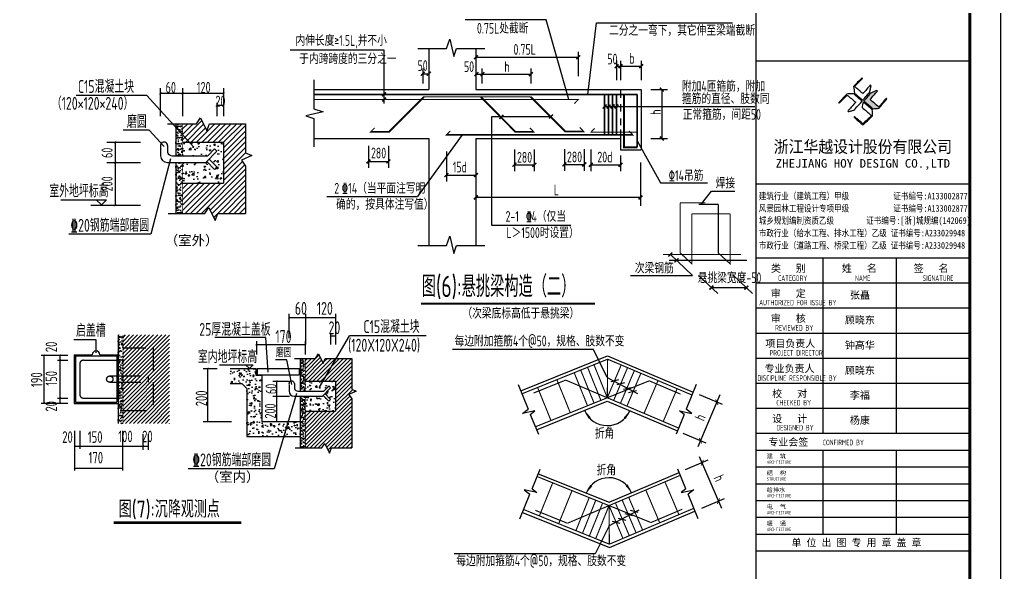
# Model space of a CAD drawing. Extents: x 2303022 to 2899168, y 17226141 to 18257813.
# Drawn here: x 2588203 to 2620310, y 18165266 to 18183352 of the extents above; entities that cross this region are included whole.
import ezdxf
from ezdxf.enums import TextEntityAlignment as Align

# ---------------------------------------------------------------- set-up
doc = ezdxf.new("R2010")
doc.units = 0
doc.header["$LTSCALE"] = 1000
doc.header["$MEASUREMENT"] = 0
doc.linetypes.add('HIDDEN', pattern=[0.375, 0.25, -0.125])
doc.linetypes.add('HIDDENX2', pattern=[19.05, 12.7, -6.35])
for name, color, linetype in [('LVTRY', 6, 'Continuous'), ('NUM', 7, 'Continuous'), ('PUB_TITLE', 4, 'Continuous'), ('TK', 4, 'Continuous'), ('图形', 2, 'Continuous'), ('沉降观测-室内', 6, 'Continuous'), ('表格', 8, 'Continuous')]:
    doc.layers.add(name, color=color, linetype=linetype)
doc.styles.add('-宋体', font='', dxfattribs={"width": 0.8})
doc.styles.add('HT', font='simhei.ttf', dxfattribs={"width": 0.7})
doc.styles.add('TSSD_REIN', font='tssdeng.shx', dxfattribs={"width": 0.7, "bigfont": 'tssdchn.shx'})
doc.styles.add('图签宋体', font='', dxfattribs={"height": 300})
doc.styles.add('图签黑体', font='simhei.ttf', dxfattribs={"height": 550})
doc.styles.get('-宋体').set_extended_font_data('SimSun')
doc.styles.get('图签宋体').set_extended_font_data('NSimSun')
pattern_1 = [(50, (-69297.32, 10383.48), (320.6682, -28.0548), [33.5305, -368.8358]), (355, (-69297.32, 10383.5), (-62.0321, 336.2853), [26.8244, -295.0687]), (100.4514, (-69270.6, 10381.15), (258.6363, 308.2303), [28.4966, -313.4622]), (46.1842, (-69297.32, 10472.9), (477.1354, -73.9992), [50.2958, -553.2537]), (96.6356, (-69257.56, 10466.73), (417.863, 435.5025), [42.745, -470.1932]), (351.1842, (-69297.3, 10472.9), (417.8628, 435.5028), [40.2366, -442.603]), (21, (-69252.62, 10450.55), (266.8615, -180.0003), [33.5305, -368.8358]), (326, (-69252.6, 10450.55), (108.7799, 324.1955), [26.8244, -295.0687]), (71.4514, (-69230.38, 10435.55), (375.6415, 144.1949), [28.4966, -313.4622]), (37.5, (-69297.32, 10383.48), (5.43635, 148.8281), [0, -291.49207, 0, -299.5394, 0, -296.18634]), (7.5, (-69297.32, 10383.48), (117.61148, 176.3311), [0, -170.78216, 0, -284.78596, 0, -112.8861]), (327.5, (-69397.02, 10383.48), (238.65798, -10.08369), [0, -111.76843, 0, -348.7175, 0, -462.7213]), (317.5, (-69441.73, 10383.48), (260.7272, 44.7543), [0, -145.29896, 0, -231.5842, 0, -328.5992])]

# ---------------------------------------------------------------- blocks, each defined once
blk = doc.blocks.new('_ArchTick')
at = {"color": 0, "linetype": 'ByBlock', "const_width": 0.4}
blk.add_lwpolyline([(-0.5, -0.5), (0.5, 0.5)], dxfattribs=at)
blk = doc.blocks.new('A$C04FD6434')
at = {"layer": '表格', "linetype": 'Continuous'}
h = blk.add_hatch(dxfattribs=at)
h.set_pattern_fill('AR-SAND', color=256, scale=60.674291, style=0)
h.set_pattern_definition([(37.5, (-89821.56, 11843.24), (-3.82208, 116.90867), [0, -92.22492, 0, -103.14629, 0, -98.59572]), (7.5, (-89821.56, 11843.24), (107.37995, 171.2317), [0, -49.75292, 0, -83.12378, 0, -31.854]), (327.5, (-89896.19, 11843.24), (188.94835, 0.34336), [0, -30.33715, 0, -109.21372, 0, -142.58458]), (317.5, (-89896.2, 11843.24), (182.3946, 53.25234), [0, -15.16857, 0, -71.59566, 0, -81.91029])])
h.paths.add_polyline_path([(3415, 2509), (3602, 2509), (3602, 3381), (3415, 3381)])
h.paths.add_polyline_path([(3415, 936), (3602, 936), (3602, 2322), (3415, 2322)])
h = blk.add_hatch(dxfattribs=at)
h.set_pattern_fill('AN33C', color=256, scale=606.742906, style=0)
h.set_pattern_definition([(50, (-89821.56, 11843.24), (435.1925, -38.0744), [45.5057, -500.5629]), (355, (-89821.56, 11843.24), (-84.1864, 456.3872), [36.4046, -400.4503]), (100.4514, (-89785.3, 11840.07), (351.0065, 418.3126), [38.674, -425.413]), (46.1842, (-89821.56, 11964.6), (647.541, -100.4275), [68.2586, -750.8443]), (96.6356, (-89767.6, 11956.2), (567.1, 591.039), [58.011, -638.1194]), (351.1842, (-89821.56, 11964.6), (567.0995, 591.0396), [54.607, -600.6755]), (21, (-89760.9, 11934.26), (362.1691, -244.2862), [45.5057, -500.5629]), (326, (-89760.9, 11934.26), (147.6299, 439.9796), [36.4046, -400.4503]), (71.4514, (-89730.7, 11913.9), (509.7991, 195.693), [38.674, -425.413]), (37.5, (-89821.56, 11843.24), (7.3779, 201.98098), [0, -395.5964, 0, -406.51775, 0, -401.9672]), (7.5, (-89821.56, 11843.24), (159.6156, 239.3065), [0, -231.7758, 0, -386.49523, 0, -153.2026]), (327.5, (-89956.87, 11843.24), (323.89298, -13.685), [0, -151.6857, 0, -473.2595, 0, -627.9789]), (317.5, (-90017.54, 11843.24), (353.8441, 60.738), [0, -197.1914, 0, -314.2928, 0, -445.956])])
h.paths.add_polyline_path([(4722, 1762), (4722, 2882), (3602, 2882), (3602, 2509), (4288, 2509), (4470, 2695), (4535, 2628), (4327, 2415), (4535, 2203), (4470, 2136), (4262, 2349), (4236, 2322), (3602, 2322), (3602, 1762)])
for p, q in [((2995, 4349), (2995, 3586)), ((3602, 4349), (3602, 3586)), ((4722, 4349), (4722, 3586)), ((2624, 4147), (703, 4147)), ((3913, 2744), (2624, 4147)), ((2995, 4214), (4722, 4214)), ((4535, 3952), (4535, 3586)), ((4535, 3886), (4722, 3886)), ((3984, 3381), (4092, 3544)), ((4092, 3544), (4266, 3185)), ((3195, 3381), (3984, 3381)), ((3415, 3381), (3415, 2509)), ((3602, 2942), (4128, 3469)), ((3602, 3091), (3892, 3381)), ((3602, 3239), (3744, 3381)), ((3690, 2882), (4177, 3369)), ((3839, 2882), (4225, 3269)), ((3987, 2882), (4486, 3381)), ((4136, 2882), (4635, 3381)), ((4266, 3185), (4338, 3381)), ((4284, 2882), (4783, 3381)), ((4338, 3381), (5324, 3381)), ((4433, 2882), (4932, 3381)), ((4581, 2882), (5080, 3381)), ((4722, 2874), (5229, 3381)), ((4722, 2726), (5324, 3328)), ((5324, 3381), (5324, 2586)), ((2692, 3208), (1979, 3208)), ((3101, 2759), (2692, 3208)), ((4722, 2577), (5324, 3180)), ((4722, 2429), (5324, 3031)), ((1539, 2882), (2454, 2882)), ((1766, 2882), (1766, 1159)), ((3003, 2746), (3003, 2509)), ((3195, 2791), (3195, 2602)), ((3602, 2882), (4722, 2882)), ((4288, 2509), (4470, 2695)), ((4535, 2628), (4470, 2695)), ((4722, 2280), (5324, 2883)), ((4722, 2882), (4722, 1762)), ((4722, 2132), (5324, 2734)), ((3278, 2419), (2740, 369)), ((3325, 2509), (4288, 2509)), ((4236, 2322), (4535, 2628)), ((4327, 2415), (4535, 2203)), ((4722, 1983), (5324, 2586)), ((5488, 2511), (5208, 2388)), ((5324, 2586), (5488, 2511)), ((1539, 2322), (2454, 2322)), ((3189, 2322), (4236, 2322)), ((3415, 2322), (3415, 936)), ((3971, 936), (5298, 2263)), ((4262, 2349), (4470, 2136)), ((4535, 2203), (4470, 2136)), ((4722, 1835), (5236, 2349)), ((5208, 2388), (5324, 2227)), ((5324, 2227), (5324, 936)), ((4120, 936), (5324, 2140)), ((4356, 1023), (5324, 1991)), ((3602, 1762), (4722, 1762)), ((3602, 1012), (4352, 1762)), ((3602, 1160), (4203, 1762)), ((3602, 1309), (4055, 1762)), ((3602, 1457), (3906, 1762)), ((3602, 1606), (3758, 1762)), ((3602, 1754), (3609, 1762)), ((3674, 936), (4500, 1762)), ((3823, 936), (4649, 1762)), ((4404, 923), (5324, 1843)), ((4453, 823), (5324, 1694)), ((4714, 936), (5324, 1546)), ((4862, 936), (5324, 1397)), ((283, 1308), (1527, 1308)), ((1100, 1159), (2454, 1159)), ((1247, 1308), (1387, 1168)), ((1527, 1308), (1387, 1168)), ((4211, 936), (4320, 1098)), ((4320, 1098), (4493, 739)), ((5011, 936), (5324, 1249)), ((5159, 936), (5324, 1100)), ((3206, 936), (4211, 936)), ((4493, 739), (4565, 936)), ((4565, 936), (5324, 936)), ((5308, 936), (5324, 952)), ((2740, 369), (503, 369))]:
    blk.add_line(p, q, dxfattribs=at)
for points, const_width in [([(2965, 4182), (3024, 4245)], 16.3), ([(3571, 4182), (3631, 4245)], 16.3), ([(4691, 4182), (4751, 4245)], 16.3), ([(4505, 3855), (4564, 3917)], 16.3), ([(4691, 3855), (4751, 3917)], 16.3), ([(3602, 3381), (3602, 2509)], 18.7), ([(1735, 2850), (1795, 2913)], 16.3), ([(1735, 2290), (1795, 2353)], 16.3), ([(3602, 2322), (3602, 936)], 18.7), ([(1735, 1128), (1795, 1190)], 16.3)]:
    blk.add_lwpolyline(points, dxfattribs=dict(at, const_width=const_width))
for centre, radius, start, end in [((3096, 2781), 100, 2.5431, 204.4978), ((3189, 2509), 187, 180, 270), ((3320, 2640), 131, 196.7543, 272.0598)]:
    blk.add_arc(centre, radius, start, end, dxfattribs=at)
blk.add_point((3508, 2835), dxfattribs=at)
at = {"layer": '表格', "linetype": 'Continuous', "style": 'TSSD_REIN', "width": 0.7}
for s, height, p in [('C15混凝土块', 349.9, (748, 4220)), ('60', 300, (3140, 4220)), ('120', 300, (3993, 4220)), ('（120×120×240）', 349.92, (35, 3760)), ('20', 300, (4499, 3845)), ('磨圆', 349.9, (2085, 3266)), ('室外地坪标高', 349.9, (-33, 1374)), ('\x8420钢筋端部磨圆', 349.9, (544, 436))]:
    blk.add_text(s, height=height, dxfattribs=at).set_placement(p)
for s, p in [('60', (1694, 2446, -8)), ('200', (1694, 1535, -8))]:
    blk.add_text(s, height=300, rotation=90, dxfattribs=at).set_placement(p)
at = {"layer": '表格', "linetype": 'Continuous', "style": '-宋体'}
blk.add_text('（室外）', height=268.3, dxfattribs=at).set_placement((3118, 67))
blk = doc.blocks.new('A$C5D690571')
at = {"layer": '沉降观测-室内', "linetype": 'Continuous'}
h = blk.add_hatch(dxfattribs=at)
h.set_pattern_fill('AN33C', color=256, scale=240.732003, style=0)
h.set_pattern_definition([(50, (-74270.64, 15278.55), (172.66748, -15.10645), [18.0549, -198.6039]), (355, (-74270.64, 15278.55), (-33.4019, 181.0767), [14.44392, -158.88312]), (100.4514, (-74256.25, 15277.29), (139.26572, 165.97016), [15.3443, -168.78735]), (46.1842, (-74270.64, 15326.7), (256.9191, -39.8457), [27.08235, -297.90585]), (96.6356, (-74249.23, 15323.38), (225.0032, 234.50135), [23.0165, -253.181]), (351.1842, (-74270.64, 15326.7), (225.003, 234.5015), [21.6659, -238.3247]), (21, (-74246.57, 15314.66), (143.69463, -96.92325), [18.0549, -198.6039]), (326, (-74246.57, 15314.66), (58.5738, 174.56682), [14.44392, -158.88312]), (71.4514, (-74234.6, 15306.58), (202.26848, 77.6434), [15.3443, -168.78735]), (37.5, (-74270.64, 15278.55), (2.927266, 80.138204), [0, -156.95727, 0, -161.29044, 0, -159.48495]), (7.5, (-74270.64, 15278.55), (63.32926, 94.94752), [0, -91.95963, 0, -153.34629, 0, -60.78483]), (327.5, (-74324.32, 15278.55), (128.508144, -5.42968), [0, -60.183, 0, -187.77096, 0, -249.15762]), (317.5, (-74348.4, 15278.55), (140.39157, 24.09847), [0, -78.2379, 0, -124.69918, 0, -176.93802])])
h.paths.add_polyline_path([(2478, 5049), (2341, 5049), (2341, 3929), (2478, 3929)])
h.paths.add_polyline_path([(2478, 3929), (2341, 3929), (2341, 3757), (2478, 3757)])
h.paths.add_polyline_path([(2478, 3757), (2341, 3757), (2341, 2637), (2478, 2637)])
h = blk.add_hatch(dxfattribs=at)
h.set_pattern_fill('ANSI31', color=256, scale=619.025151, style=0)
h.set_pattern_definition([(45, (-74270.64, 15278.55), (-54.71461, 54.71461), [])])
h.paths.add_polyline_path([(3166, 3929), (2478, 3929), (2478, 3757), (3166, 3757)], flags=0)
h.paths.add_polyline_path([(3304, 4700), (2478, 4700), (2478, 3929), (3166, 3929), (3166, 3757), (2478, 3757), (2478, 2985), (3304, 2985)], flags=16)
h.paths.add_polyline_path([(3748, 5049), (2478, 5049), (2478, 4700), (3304, 4700), (3304, 2985), (2478, 2985), (2478, 2637), (3748, 2637)])
h = blk.add_hatch(dxfattribs=at)
h.set_pattern_fill('AR-SAND', color=256, scale=44.707372, style=0)
h.set_pattern_definition([(37.5, (-69297.32, 10383.485), (-2.81627, 86.14323), [0, -67.955206, 0, -76.00253, 0, -72.64948]), (7.5, (-69297.32, 10383.48), (79.12207, 126.17073), [0, -36.660045, 0, -61.2491, 0, -23.47137]), (327.5, (-69352.31, 10383.485), (139.2251, 0.253), [0, -22.353686, 0, -80.47327, 0, -105.062324]), (317.5, (-69352.31, 10383.48), (134.39602, 39.23857), [0, -11.17684, 0, -52.7547, 0, -60.35495])])
h.paths.add_polyline_path([(7452, 4410), (7314, 4410), (7314, 3517), (7452, 3517)])
h.paths.add_polyline_path([(7444, 2980, -0.376402), (7452, 2989), (7452, 3380), (7314, 3380), (7314, 1967), (7452, 1967), (7452, 2972, -0.376402)])
h = blk.add_hatch(dxfattribs=at)
h.set_pattern_fill('ANSI31', color=256, scale=619.025151, style=0)
h.set_pattern_definition([(45, (-69297.32, 10383.485), (-54.71461, 54.71461), [])])
h.paths.add_polyline_path([(7941, 4265), (7813, 4529), (7733, 4410), (7452, 4410), (7452, 3792), (8277, 3792), (8277, 2967), (7452, 2967), (7452, 1967), (7901, 1967), (7981, 2087), (8109, 1822), (8162, 1967), (8709, 1967), (8721, 1979), (8721, 3310), (8636, 3428), (8842, 3519), (8721, 3574), (8721, 4410), (7994, 4410)])
h = blk.add_hatch(dxfattribs=at)
h.set_pattern_fill('AR-CONC', color=256, scale=44.707372, style=0)
h.set_pattern_definition(pattern_1)
h.paths.add_polyline_path([(6269, 3950), (6104, 3950), (6104, 4136), (5414, 4136), (5414, 3723), (5719, 3723), (5856, 3586), (5856, 2282), (7088, 2282), (7132, 2692), (6602, 2692, -0.97725), (6585, 2692), (6269, 2692)])
h = blk.add_hatch(dxfattribs=at)
h.set_pattern_fill('AN33C', color=256, scale=447.07372, style=0)
h.set_pattern_definition([(50, (-61386.38, 10395.18), (320.6682, -28.0548), [33.5305, -368.8358]), (355, (-61386.38, 10395.18), (-62.032, 336.2853), [26.8244, -295.0687]), (100.4514, (-61359.65, 10392.84), (258.6363, 308.2303), [28.4966, -313.4622]), (46.1842, (-61386.38, 10484.6), (477.1354, -73.9992), [50.2958, -553.2537]), (96.6356, (-61346.6, 10478.43), (417.863, 435.5025), [42.745, -470.1932]), (351.1842, (-61386.4, 10484.6), (417.8628, 435.503), [40.2366, -442.603]), (21, (-61341.67, 10462.24), (266.8615, -180.0003), [33.5305, -368.8358]), (326, (-61341.67, 10462.24), (108.7799, 324.1955), [26.8244, -295.0687]), (71.4514, (-61319.43, 10447.24), (375.6415, 144.1949), [28.4966, -313.4622]), (37.5, (-61386.38, 10395.18), (5.43635, 148.8281), [0, -291.49207, 0, -299.5394, 0, -296.18634]), (7.5, (-61386.38, 10395.18), (117.61148, 176.3311), [0, -170.78216, 0, -284.78596, 0, -112.8861]), (327.5, (-61486.07, 10395.18), (238.65798, -10.0837), [0, -111.76843, 0, -348.7175, 0, -462.7213]), (317.5, (-61530.78, 10395.18), (260.7272, 44.7543), [0, -145.29896, 0, -231.5842, 0, -328.5992])])
h.paths.add_polyline_path([(8277, 2967), (8277, 3792), (7452, 3792), (7452, 3517), (7957, 3517), (8091, 3654), (8140, 3605), (7986, 3448), (8140, 3292), (8091, 3243), (7938, 3399), (7919, 3380), (7452, 3380), (7452, 2967)])
h = blk.add_hatch(dxfattribs=at)
h.set_pattern_fill('AR-CONC', color=256, scale=44.707372, style=0)
h.set_pattern_definition(pattern_1)
h.paths.add_polyline_path([(7314, 2692), (7132, 2692), (7088, 2282), (7314, 2282)])
at = {"layer": 'NUM', "const_width": 70, "elevation": -8}
blk.add_lwpolyline([(2224, -73), (5709, -73)], dxfattribs=at)
at = {"layer": '沉降观测-室内', "linetype": 'Continuous'}
for p, q in [((7005, 5622), (7005, 4964)), ((7452, 5622), (7452, 4788)), ((8277, 5622), (8277, 4785)), ((7005, 5523), (8277, 5523)), ((1747, 4912), (1139, 4912)), ((1747, 4562), (1747, 4912)), ((2341, 5049), (2341, 2637)), ((6378, 4974), (4986, 4974)), ((6117, 4878), (6117, 4513)), ((6434, 4037), (6378, 4974)), ((7448, 4878), (7448, 4513)), ((7839, 3623), (8658, 5028)), ((8140, 5075), (8141, 4789)), ((8140, 5027), (8277, 5027)), ((10751, 5028), (8658, 5028)), ((6104, 4788), (7461, 4788)), ((242, 4496), (974, 4496)), ((323, 3175), (323, 4510)), ((694, 4358), (974, 4358)), ((760, 3175), (760, 4510)), ((1144, 4510), (1144, 3175)), ((1144, 4510), (1639, 4510)), ((1179, 4480), (1179, 3211)), ((1179, 4480), (2306, 4480)), ((1846, 4510), (2341, 4510)), ((2306, 4480), (2306, 3211)), ((6944, 4373), (6635, 4373)), ((7083, 3701), (6944, 4373)), ((7152, 4410), (7733, 4410)), ((7314, 4410), (7314, 3517)), ((7733, 4410), (7813, 4529)), ((7813, 4529), (7941, 4265)), ((7941, 4265), (7994, 4410)), ((7994, 4410), (8721, 4410)), ((8721, 4410), (8721, 3574)), ((4663, 4136), (5050, 4136)), ((4784, 4136), (4784, 2692)), ((5111, 4236), (6028, 4236)), ((5402, 4136), (6104, 4136)), ((5821, 4236), (5925, 4133)), ((6028, 4236), (5925, 4133)), ((6104, 4136), (6104, 3950)), ((6136, 4136), (7285, 4136)), ((6136, 4136), (6136, 3964)), ((7285, 4136), (7285, 3964)), ((6104, 3950), (6269, 3950)), ((6136, 3964), (7285, 3964)), ((6269, 3950), (6269, 2692)), ((6567, 3792), (7015, 3792)), ((6665, 3792), (6665, 2692)), ((7452, 3792), (8277, 3792)), ((8277, 3792), (8277, 2967)), ((5402, 3723), (5719, 3723)), ((5719, 3723), (5856, 3586)), ((5856, 3586), (5856, 2282)), ((7010, 3692), (7010, 3517)), ((7152, 3725), (7152, 3586)), ((7248, 3517), (7957, 3517)), ((7919, 3380), (8140, 3605)), ((7957, 3517), (8091, 3654)), ((8140, 3605), (8091, 3654)), ((8842, 3519), (8636, 3428)), ((8721, 3574), (8842, 3519)), ((694, 3327), (974, 3327)), ((6567, 3380), (7015, 3380)), ((7213, 3451), (6602, 1400)), ((7148, 3380), (7919, 3380)), ((7314, 3380), (7314, 1967)), ((7938, 3399), (8091, 3243)), ((7986, 3448), (8140, 3292)), ((8140, 3292), (8091, 3243)), ((8636, 3428), (8721, 3310)), ((8721, 3310), (8721, 1967)), ((242, 3189), (974, 3189)), ((1144, 3175), (2341, 3175)), ((1179, 3211), (2306, 3211)), ((7452, 2967), (8277, 2967)), ((4663, 2692), (5437, 2692)), ((6269, 2692), (7314, 2692)), ((1158, 2429), (1158, 1348)), ((1295, 2429), (1295, 1942)), ((2460, 2429), (2460, 1348)), ((3022, 2339), (3022, 1917)), ((3160, 2339), (3160, 1917)), ((5856, 2282), (7314, 2282)), ((1144, 2014), (3160, 2014)), ((7173, 1967), (7901, 1967)), ((7901, 1967), (7981, 2087)), ((7981, 2087), (8109, 1822)), ((8109, 1822), (8162, 1967)), ((8162, 1967), (8721, 1967)), ((8709, 1967), (8721, 1979)), ((1144, 1419), (2460, 1419)), ((6602, 1400), (4256, 1400))]:
    blk.add_line(p, q, dxfattribs=at)
at = {"layer": '沉降观测-室内', "linetype": 'HIDDEN', "ltscale": 2.5}
for p, q in [((2478, 4700), (3304, 4700)), ((3304, 4700), (3304, 2985)), ((2117, 3929), (2341, 3929)), ((2117, 3757), (2341, 3757)), ((2341, 3929), (3166, 3929)), ((2341, 3757), (3166, 3757)), ((3166, 3929), (3166, 3757)), ((2478, 2985), (3304, 2985))]:
    blk.add_line(p, q, dxfattribs=at)
at = {"layer": '沉降观测-室内', "linetype": 'HIDDENX2'}
for p, q in [((1399, 4358), (2327, 4358)), ((1295, 4255), (1295, 3430)), ((1399, 3327), (2327, 3327))]:
    blk.add_line(p, q, dxfattribs=at)
at = {"layer": '沉降观测-室内', "linetype": 'Continuous'}
for points, const_width in [([(6982, 5500), (7026, 5546)], 12), ([(7429, 5500), (7473, 5546)], 12), ([(8255, 5500), (8299, 5546)], 12), ([(2478, 5049), (2478, 3929)], 13.8), ([(6095, 4765), (6139, 4811)], 12), ([(7425, 4765), (7469, 4811)], 12), ([(8118, 5004), (8162, 5050)], 12), ([(8255, 5004), (8299, 5050)], 12), ([(300, 4473), (344, 4519)], 12), ([(738, 4473), (781, 4519)], 12), ([(738, 4335), (781, 4381)], 12), ([(7452, 4410), (7452, 3517)], 13.8), ([(4762, 4113), (4805, 4159)], 12), ([(2478, 3929), (2478, 2637)], 13.8), ([(6643, 3769), (6687, 3815)], 12), ([(300, 3166), (344, 3212)], 12), ([(738, 3303), (781, 3349)], 12), ([(738, 3166), (781, 3212)], 12), ([(6643, 3356), (6687, 3402)], 12), ([(7452, 3380), (7452, 1967)], 13.8), ([(4762, 2668), (4805, 2714)], 12), ([(6643, 2668), (6687, 2714)], 12), ([(1136, 1991), (1179, 2037)], 12), ([(1273, 1991), (1317, 2037)], 12), ([(2438, 1991), (2481, 2037)], 12), ([(3000, 1991), (3044, 2037)], 12), ([(3137, 1991), (3181, 2037)], 12), ([(1136, 1395), (1179, 1441)], 12), ([(2438, 1395), (2481, 1441)], 12)]:
    blk.add_lwpolyline(points, dxfattribs=dict(at, const_width=const_width))
at = {"layer": '沉降观测-室内', "linetype": 'Continuous', "const_width": 17.2}
blk.add_lwpolyline([(7444, 2980, 1), (7462, 2980, 1)], format="xyb", close=True, dxfattribs=at)
at = {"layer": '沉降观测-室内', "linetype": 'HIDDENX2'}
blk.add_circle((2117, 3843), 86, dxfattribs=at)
at = {"layer": '沉降观测-室内', "linetype": 'Continuous'}
for centre, radius, start, end in [((1743, 4510), 103, 0, 180), ((7079, 3718), 74, 2.5431, 204.4978), ((7148, 3517), 138, 180, 270), ((7245, 3614), 96.7, 196.7543, 272.0598)]:
    blk.add_arc(centre, radius, start, end, dxfattribs=at)
at = {"layer": '沉降观测-室内', "linetype": 'HIDDENX2'}
for centre, start, end in [((1399, 4255), 90, 180), ((1399, 3430), 180, 270)]:
    blk.add_arc(centre, 103, start, end, dxfattribs=at)
at = {"layer": '沉降观测-室内', "color": 0, "linetype": 'ByBlock'}
blk.add_point((7383, 3758), dxfattribs=at)
at = {"layer": 'NUM', "linetype": 'Continuous', "style": 'TSSD_REIN', "width": 0.8}
blk.add_text('图(7):沉降观测点', height=466.6, dxfattribs=at).set_placement((2360, 67, -8))
at = {"layer": '沉降观测-室内', "linetype": 'Continuous', "style": 'TSSD_REIN', "width": 0.7}
for s, p in [('20', (679, 4578)), ('190', (279, 3625)), ('150', (679, 3663)), ('200', (4775, 3102)), ('20', (679, 2957))]:
    blk.add_text(s, height=315, rotation=90, dxfattribs=at).set_placement(p)
for s, p in [('20', (819, 2106)), ('150', (1516, 2106)), ('100', (2347, 2123)), ('20', (2999, 2123)), ('170', (1537, 1544))]:
    blk.add_text(s, height=315, dxfattribs=at).set_placement(p)
at = {"layer": '表格', "linetype": 'Continuous', "style": 'TSSD_REIN', "width": 0.7}
for s, height, p in [('60', 349.9, (7165, 5598)), ('120', 349.9, (7764, 5598)), ('启盖槽', 349.9, (1195, 4995)), ('25厚混凝土盖板', 349.9, (4558, 5025)), ('20', 349.9, (8085, 5069)), ('C15混凝土块', 349.9, (9036, 5100)), ('170', 349.9, (6634, 4830)), ('(120X120X240)', 349.92, (8617, 4594)), ('室内地坪标高', 349.9, (4520, 4279)), ('磨圆', 233.3, (6647, 4439)), ('\x8420钢筋端部磨圆', 349.9, (4369, 1467))]:
    blk.add_text(s, height=height, dxfattribs=at).set_placement(p)
for s, p in [('60', (6668, 3436, -8)), ('200', (6647, 2768, -8))]:
    blk.add_text(s, height=300, rotation=90, dxfattribs=at).set_placement(p)
at = {"layer": '表格', "linetype": 'Continuous', "style": '-宋体'}
blk.add_text('（室内）', height=268.3, dxfattribs=at).set_placement((4736, 1045))
blk = doc.blocks.new('A$C053D6479')
at = {"layer": 'PUB_TITLE'}
h = blk.add_hatch(color=256, dxfattribs=at)
h.dxf.hatch_style = 1
edge = h.paths.add_edge_path()
edge.add_spline(control_points=[(1026, 827), (1105, 920), (1188, 1008), (1266, 1102)], knot_values=[13, 13, 13, 13, 14, 14, 14, 14], degree=3, periodic=0)
edge.add_spline(control_points=[(1266, 1102), (1258, 1111), (1249, 1119), (1239, 1116)], knot_values=[12, 12, 12, 12, 13, 13, 13, 13], degree=3, periodic=0)
edge.add_spline(control_points=[(1239, 1116), (1210, 1107), (1179, 1092), (1144, 1077)], knot_values=[11, 11, 11, 11, 12, 12, 12, 12], degree=3, periodic=0)
edge.add_spline(control_points=[(1144, 1077), (1109, 1063), (1069, 1053), (1047, 1038)], knot_values=[10, 10, 10, 10, 11, 11, 11, 11], degree=3, periodic=0)
edge.add_spline(control_points=[(1047, 1038), (1028, 1026), (1007, 992), (991, 972)], knot_values=[9, 9, 9, 9, 10, 10, 10, 10], degree=3, periodic=0)
edge.add_spline(control_points=[(991, 972), (942, 913), (899, 868), (849, 810)], knot_values=[8, 8, 8, 8, 9, 9, 9, 9], degree=3, periodic=0)
edge.add_spline(control_points=[(849, 810), (842, 801), (822, 776), (822, 775)], knot_values=[7, 7, 7, 7, 8, 8, 8, 8], degree=3, periodic=0)
edge.add_spline(control_points=[(822, 775), (823, 771), (848, 752), (859, 744)], knot_values=[6, 6, 6, 6, 7, 7, 7, 7], degree=3, periodic=0)
edge.add_spline(control_points=[(859, 744), (949, 670), (1035, 592), (1122, 521)], knot_values=[5, 5, 5, 5, 6, 6, 6, 6], degree=3, periodic=0)
edge.add_spline(control_points=[(1122, 521), (1153, 527), (1185, 530), (1217, 533)], knot_values=[4, 4, 4, 4, 5, 5, 5, 5], degree=3, periodic=0)
edge.add_spline(control_points=[(1217, 533), (1246, 535), (1293, 532), (1316, 542)], knot_values=[3, 3, 3, 3, 4, 4, 4, 4], degree=3, periodic=0)
edge.add_spline(control_points=[(1316, 542), (1327, 547), (1338, 565), (1349, 579)], knot_values=[2, 2, 2, 2, 3, 3, 3, 3], degree=3, periodic=0)
edge.add_spline(control_points=[(1349, 579), (1423, 670), (1507, 759), (1572, 848)], knot_values=[1, 1, 1, 1, 2, 2, 2, 2], degree=3, periodic=0)
edge.add_spline(control_points=[(1572, 848), (1564, 852), (1561, 861), (1551, 862)], knot_values=[0, 0, 0, 0, 1, 1, 1, 1], degree=3, periodic=0)
edge.add_spline(control_points=[(1551, 862), (1469, 769), (1393, 671), (1310, 579)], knot_values=[15, 15, 15, 15, 16, 16, 16, 16], degree=3, periodic=0)
edge.add_spline(control_points=[(1310, 579), (1216, 662), (1118, 742), (1026, 827)], knot_values=[14, 14, 14, 14, 15, 15, 15, 15], degree=3, periodic=0)
at = {"layer": 'TK'}
for points, knots in [([(1031, 1298), (1066, 1286), (1054, 1262), (1045, 1224), (1036, 1188), (1031, 1158), (1024, 1121), (1020, 1104), (1017, 1085), (1012, 1071), (1004, 1052), (976, 1026), (956, 1003), (906, 946), (866, 899), (814, 839), (806, 829), (789, 806), (787, 806), (777, 804), (728, 856), (719, 864), (651, 922), (580, 978), (514, 1036), (509, 1106), (488, 1176), (479, 1247), (570, 1343), (663, 1436), (758, 1526), (764, 1523), (768, 1518), (774, 1515), (693, 1422), (599, 1343), (520, 1249), (607, 1171), (698, 1096), (789, 1021), (874, 1109), (950, 1206), (1031, 1298)], [0, 0, 0, 0, 1, 1, 1, 2, 2, 2, 3, 3, 3, 4, 4, 4, 5, 5, 5, 6, 6, 6, 7, 7, 7, 8, 8, 8, 9, 9, 9, 10, 10, 10, 11, 11, 11, 12, 12, 12, 13, 13, 13, 14, 14, 14, 14]), ([(555, 949), (624, 891), (699, 833), (760, 773), (689, 691), (614, 604), (539, 517), (529, 505), (516, 487), (506, 482), (492, 475), (469, 472), (452, 467), (416, 456), (383, 448), (342, 438), (323, 433), (297, 422), (293, 440), (291, 452), (313, 470), (322, 480), (400, 566), (477, 652), (553, 736), (460, 815), (366, 894), (270, 970), (183, 883), (101, 791), (16, 703), (-18, 714), (9, 735), (28, 755), (103, 838), (192, 930), (266, 1005), (319, 1009), (387, 1005), (442, 1007), (456, 1008), (472, 1011), (485, 1007), (507, 1000), (534, 967), (555, 949)], [0, 0, 0, 0, 1, 1, 1, 2, 2, 2, 3, 3, 3, 4, 4, 4, 5, 5, 5, 6, 6, 6, 7, 7, 7, 8, 8, 8, 9, 9, 9, 10, 10, 10, 11, 11, 11, 12, 12, 12, 13, 13, 13, 14, 14, 14, 15, 15, 15, 15]), ([(1551, 862), (1561, 861), (1564, 852), (1572, 848), (1507, 759), (1423, 670), (1349, 579), (1338, 565), (1327, 547), (1316, 542), (1293, 532), (1246, 535), (1217, 533), (1185, 530), (1153, 527), (1122, 521), (1035, 592), (949, 670), (859, 744), (848, 752), (823, 771), (822, 775), (822, 776), (842, 801), (849, 810), (899, 868), (942, 913), (991, 972), (1007, 992), (1028, 1026), (1047, 1038), (1069, 1053), (1109, 1063), (1144, 1077), (1179, 1092), (1210, 1107), (1239, 1116), (1249, 1119), (1258, 1111), (1266, 1102), (1188, 1008), (1105, 920), (1026, 827), (1118, 742), (1216, 662), (1310, 579), (1393, 671), (1469, 769), (1551, 862)], [0, 0, 0, 0, 1, 1, 1, 2, 2, 2, 3, 3, 3, 4, 4, 4, 5, 5, 5, 6, 6, 6, 7, 7, 7, 8, 8, 8, 9, 9, 9, 10, 10, 10, 11, 11, 11, 12, 12, 12, 13, 13, 13, 14, 14, 14, 15, 15, 15, 16, 16, 16, 16]), ([(1097, 490), (1100, 425), (1106, 361), (1107, 294), (1018, 207), (925, 121), (830, 33), (818, 21), (800, 0), (787, 0), (768, -1), (725, 49), (712, 60), (662, 103), (616, 143), (568, 186), (545, 207), (518, 224), (499, 250), (501, 259), (511, 261), (516, 267), (609, 192), (696, 111), (785, 33), (883, 118), (977, 208), (1070, 298), (992, 373), (892, 456), (803, 534), (791, 544), (768, 561), (766, 569), (761, 588), (776, 634), (780, 655), (785, 690), (788, 721), (795, 746), (897, 661), (998, 576), (1097, 490)], [0, 0, 0, 0, 1, 1, 1, 2, 2, 2, 3, 3, 3, 4, 4, 4, 5, 5, 5, 6, 6, 6, 7, 7, 7, 8, 8, 8, 9, 9, 9, 10, 10, 10, 11, 11, 11, 12, 12, 12, 13, 13, 13, 14, 14, 14, 14])]:
    blk.add_open_spline(points, degree=3, knots=knots, dxfattribs=at)
blk = doc.blocks.new('GeYuanFrame_02065267', base_point=(20.09, 4.53))
at = {"layer": 'PUB_TITLE'}
for points in [[(803.09, 235.33), (803.09, 292.73)], [(827.09, 235.33), (827.09, 292.73)], [(803.09, 202.33), (803.09, 229.83)], [(827.09, 202.33), (827.09, 229.83)]]:
    blk.add_lwpolyline(points, dxfattribs=at)
at = {"layer": 'TK'}
for p, q in [((781.09, 316.93), (851.09, 316.93)), ((781.09, 284.53), (851.09, 284.53)), ((781.09, 276.33), (851.09, 276.33)), ((781.09, 268.13), (851.09, 268.13)), ((781.09, 259.93), (851.09, 259.93)), ((781.09, 251.73), (851.09, 251.73)), ((781.09, 243.53), (851.09, 243.53)), ((781.09, 235.33), (851.09, 235.33)), ((781.09, 235.33), (851.09, 235.33))]:
    blk.add_line(p, q, dxfattribs=at)
blk.add_lwpolyline([(20.09, 4.53), (20.09, 598.53), (861.09, 598.53), (861.09, 4.53)], close=True, dxfattribs=at)
at = {"layer": 'TK', "const_width": 1}
blk.add_lwpolyline([(45.09, 588.53), (851.09, 588.53), (851.09, 14.53), (45.09, 14.53)], close=True, dxfattribs=at)
at = {"layer": 'TK'}
for points, const_width in [([(781.09, 588.53), (781.09, 14.53)], 0.4), ([(781.09, 357.14), (851.09, 357.14)], 0.35), ([(781.09, 292.73), (851.09, 292.73)], 0.35), ([(781.09, 292.73), (851.09, 292.73)], 0.35), ([(781.09, 235.33), (851.09, 235.33)], 0.35), ([(781.09, 202.33), (851.09, 202.33)], 0.35)]:
    blk.add_lwpolyline(points, dxfattribs=dict(at, const_width=const_width))
for points in [[(781.09, 292.73), (851.09, 292.73)], [(781.09, 235.33), (851.09, 235.33)], [(781.09, 229.83), (851.09, 229.83)], [(781.09, 224.33), (851.09, 224.33)], [(781.09, 218.83), (851.09, 218.83)], [(781.09, 213.33), (851.09, 213.33)], [(781.09, 207.83), (851.09, 207.83)], [(781.09, 202.33), (851.09, 202.33)], [(781.09, 196.83), (851.09, 196.83)]]:
    blk.add_lwpolyline(points, dxfattribs=at)
at = {"layer": 'PUB_TITLE', "xscale": 0.01000000000021828, "yscale": 0.01000000000021828, "zscale": 0.01}
blk.add_blockref('A$C053D6479', (808.19, 336.27), dxfattribs=at)
at = {"layer": 'TK'}
for s, height, style, width, p in [('浙江华越设计股份有限公司', 3.96, 'HT', 0.9, (816.07, 329.16)), ('ZHEJIANG HOY DESIGN CO.,LTD', 2.8, '图签黑体', 1.11, (816.06, 323.29))]:
    blk.add_text(s, height=height, dxfattribs=dict(at, style=style, width=width)).set_placement(p, align=Align.MIDDLE)
for s, height, style, width, p in [('建筑行业（建筑工程）甲级           证书编号:A133002877', 2.2, '-宋体', 0.8, (782, 311.83)), ('风景园林工程设计专项甲级           证书编号:A133002877', 2.2, '-宋体', 0.8, (782, 307.81)), ('城乡规划编制资质乙级        证书编号:[浙]城规编(142069)', 2.2, '-宋体', 0.8, (782, 303.82)), ('市政行业（给水工程、排水工程）乙级 证书编号:A233029948', 2.2, '-宋体', 0.8, (782, 299.74)), ('市政行业（道路工程、桥梁工程）乙级 证书编号:A233029948', 2.2, '-宋体', 0.8, (782, 295.69)), ('CATEGORY', 1.8, 'TSSD_REIN', 0.7, (788.32, 285.17)), ('NAME', 1.8, 'TSSD_REIN', 0.7, (813.51, 285.17)), ('SIGNATURE', 1.8, 'TSSD_REIN', 0.7, (835.66, 285.17)), ('AUTHORIZED FOR ISSUE BY', 1.8, 'TSSD_REIN', 0.7, (782.12, 277.17)), ('REVIEWED BY', 1.8, 'TSSD_REIN', 0.7, (787.36, 268.91)), ('PROJECT DIRECTOR', 1.8, 'TSSD_REIN', 0.7, (785.55, 260.74)), ('DISCIPLINE RESPONSIBLE BY', 1.8, 'TSSD_REIN', 0.7, (781.57, 252.48)), ('CHECKED BY', 1.8, 'TSSD_REIN', 0.7, (787.75, 244.44)), ('DESIGNED BY', 1.8, 'TSSD_REIN', 0.7, (787.76, 236.27)), ('CONFIRMED BY', 1.8, 'TSSD_REIN', 0.7, (802.94, 231.42)), ('ARCHITECTURE', 1.08, 'TSSD_REIN', 0.7, (784.65, 225.34)), ('STRUCTURE', 1.08, 'TSSD_REIN', 0.7, (784.65, 219.84)), ('ARCHITECTURE', 1.08, 'TSSD_REIN', 0.7, (784.65, 214.34)), ('ARCHITECTURE', 1.08, 'TSSD_REIN', 0.7, (784.65, 208.84)), ('ARCHITECTURE', 1.08, 'TSSD_REIN', 0.7, (784.65, 203.34))]:
    blk.add_text(s, height=height, dxfattribs=dict(at, style=style, width=width)).set_placement(p)
at = {"layer": 'TK', "style": '图签宋体'}
for s, height, p in [('类   别', 2.4, (785.97, 288.09)), ('姓   名', 2.4, (809.2, 288.09)), ('签   名', 2.4, (832.68, 288.09)), ('审   定', 2.4, (785.97, 279.89)), ('审   核', 2.4, (785.97, 271.69)), ('项目负责人', 2.4, (784.13, 263.49)), ('专业负责人', 2.4, (783.89, 255.29)), ('校   对', 2.4, (786.38, 247.09)), ('设   计', 2.4, (786.36, 238.89)), ('专业会签', 2.4, (785.12, 231.24)), ('建  筑', 1.44, (784.61, 227.11)), ('结  构', 1.44, (784.61, 221.61)), ('给排水', 1.44, (784.61, 216.11)), ('电  气', 1.44, (784.61, 210.61)), ('暖  通', 1.44, (784.61, 205.11)), ('单 位 出 图 专 用 章 盖 章', 2.4, (792.72, 198.35))]:
    blk.add_text(s, height=height, dxfattribs=at).set_placement(p)
at = {"layer": 'TK', "char_height": 2.4, "width": 24, "attachment_point": 5, "style": '图签宋体'}
for s, insert in [('张矗', (815.09, 280.4)), ('顾晓东', (815.09, 272.23)), ('钟高华', (815.09, 264.03)), ('顾晓东', (815.09, 255.76)), ('李福', (815.09, 247.63)), ('杨康', (815.09, 239.43))]:
    blk.add_mtext(s, dxfattribs=dict(at, insert=insert))

msp = doc.modelspace()

# ---------------------------------------------------------------- linework, layer by layer
at = {"layer": '图形', "color": 3, "linetype": 'Continuous'}
for p, q in [((2605441.6, 18183342.5), (2602793, 18183342.5)), ((2606185.2, 18180742.4), (2605441.6, 18183342.5)), ((2606807, 18180902.5), (2607091.3, 18183250.3)), ((2607091.3, 18183250.3), (2611543.2, 18183250.3)), ((2602180.5, 18182402), (2602283.1, 18182710.3)), ((2602283.1, 18182710.3), (2602417.7, 18182142.9)), ((2600133.6, 18182351.7), (2597057.5, 18182351.7)), ((2600133.6, 18180609.2), (2600133.6, 18182351.7)), ((2601242.1, 18182402), (2602180.5, 18182402)), ((2601598.7, 18182402), (2601598.7, 18181061.8)), ((2602417.7, 18182142.9), (2602503.9, 18182402)), ((2602503.9, 18182402), (2603433.4, 18182402)), ((2603141.9, 18182402), (2603141.9, 18181061.8)), ((2606491.1, 18182296.3), (2606491.1, 18181502.4)), ((2603141.9, 18182121.9), (2606491.1, 18182121.9)), ((2607744.6, 18182001), (2607744.6, 18181368.1)), ((2607874.6, 18182001), (2607874.6, 18181368.1)), ((2608550, 18182001), (2608550, 18181368.1)), ((2601402.1, 18181756.1), (2601402.1, 18181259.6)), ((2601599.5, 18181756.1), (2601599.5, 18181259.6)), ((2603339.3, 18181756.1), (2603339.3, 18181259.6)), ((2604939.3, 18181756.1), (2604939.3, 18181259.6)), ((2607744.6, 18181826.6), (2608550, 18181826.6)), ((2597829, 18181376.4), (2597829, 18180438.1)), ((2601402.1, 18181581.7), (2601599.5, 18181581.7)), ((2603154.3, 18181569.3), (2604939.3, 18181569.3)), ((2597829, 18181061.8), (2601598.7, 18181061.8)), ((2603141.9, 18181061.8), (2608550, 18181061.8)), ((2607870.7, 18181062.2), (2607870.7, 18180790)), ((2608550, 18181061.8), (2608550, 18179461.8)), ((2608862.6, 18181061.8), (2609417, 18181061.8)), ((2609225.2, 18181061.8), (2609225.2, 18179461.8)), ((2607354.6, 18180906.1), (2607354.6, 18179608.8)), ((2607484.6, 18180906.1), (2607484.6, 18179608.8)), ((2607614.6, 18180906.1), (2607614.6, 18179608.8)), ((2607744.6, 18180906.1), (2607744.6, 18179608.8)), ((2598137.2, 18180335.4), (2597569.9, 18180200.9)), ((2597829, 18180438.1), (2598137.2, 18180335.4)), ((2607354.6, 18180510.2), (2612269.5, 18180510.2)), ((2607870.7, 18180587.9), (2607870.7, 18180345.4)), ((2597569.9, 18180200.9), (2597829, 18180114.6)), ((2597829, 18180114.6), (2597829, 18179185.1)), ((2603648.4, 18180169.1), (2603648.4, 18176628.8)), ((2605592, 18180169.1), (2603648.4, 18180169.1)), ((2607870.7, 18180120.9), (2607870.7, 18179896.4)), ((2607870.7, 18179757.1), (2607870.7, 18179462.2)), ((2597829, 18179461.8), (2601598.7, 18179461.8)), ((2602687.7, 18179580.1), (2601228.8, 18177565.7)), ((2601598.7, 18179461.8), (2601598.7, 18175957.3)), ((2603141.9, 18179461.8), (2603141.9, 18175957.3)), ((2603141.9, 18179461.8), (2607874.6, 18179461.8)), ((2607874.6, 18179461.8), (2607874.6, 18179086.1)), ((2608416.7, 18179390.3), (2609181.5, 18178007.7)), ((2608550, 18179461.8), (2608550, 18179086.1)), ((2608862.6, 18179461.8), (2609417, 18179461.8)), ((2599622.9, 18179220), (2599622.9, 18178499.2)), ((2600275.5, 18179220), (2600275.5, 18178499.2)), ((2602175.4, 18179041.6), (2602175.4, 18178057)), ((2604399.9, 18179097.7), (2604399.9, 18178390.1)), ((2605052.5, 18179097.7), (2605052.5, 18178390.1)), ((2606035.3, 18179110.1), (2606035.3, 18178402.5)), ((2606687.9, 18179110.1), (2606687.9, 18178402.5)), ((2606903.7, 18179097.7), (2606903.7, 18178390.1)), ((2606903.7, 18179060.8), (2606903.7, 18178390.1)), ((2607874.6, 18179086.1), (2608550, 18179086.1)), ((2599622.9, 18178709.9), (2600275.5, 18178709.9)), ((2607874.6, 18178906.9), (2607874.6, 18178390.1)), ((2604399.9, 18178600.7), (2605052.5, 18178600.7)), ((2606035.3, 18178613.1), (2606687.9, 18178613.1)), ((2606903.7, 18178600.7), (2607874.6, 18178600.7)), ((2608528.4, 18178676.6), (2608528.4, 18177263.4)), ((2602175.4, 18178267.6), (2603141.9, 18178267.6)), ((2609181.5, 18178007.7), (2610724.6, 18178007.7)), ((2598259.9, 18177565.7), (2601228.8, 18177565.7)), ((2608528.4, 18177532.7), (2603141.9, 18177532.7)), ((2610520.9, 18177321.9), (2610852.2, 18177739.6)), ((2610852.2, 18177739.6), (2611614, 18177739.6)), ((2603648.4, 18176628.8), (2606251.8, 18176628.8)), ((2602180.5, 18175957.3), (2602283.1, 18176265.5)), ((2602283.1, 18176265.5), (2602417.7, 18175698.2)), ((2601242.1, 18175957.3), (2602180.5, 18175957.3)), ((2602417.7, 18175698.2), (2602503.9, 18175957.3)), ((2602503.9, 18175957.3), (2603433.4, 18175957.3)), ((2609506.1, 18175666.9), (2610234.3, 18174975.1)), ((2608201.1, 18174975.1), (2610234.3, 18174975.1)), ((2610429.9, 18174982.1), (2611055.3, 18174388)), ((2611573.5, 18174982.1), (2612199, 18174388)), ((2610849.6, 18174583.4), (2611993.3, 18174583.4)), ((2606986.8, 18172558.1), (2602375.2, 18172558.1)), ((2604611, 18171201.7), (2607453.4, 18172349.9)), ((2607440.5, 18171643.8), (2606986.8, 18172558.1)), ((2607453.4, 18172349.9), (2610253.5, 18171161.1)), ((2604524.7, 18171415.3), (2604853.6, 18170601.1)), ((2607440.2, 18171644), (2608429.9, 18171121.4)), ((2607807.7, 18171562.6), (2607560.1, 18171501.6)), ((2608004.3, 18171462.6), (2607751.3, 18171400.3)), ((2610356.1, 18171415.3), (2610027.2, 18170601.1)), ((2608221, 18171308.3), (2607968, 18171245.9)), ((2608393.3, 18171202.8), (2608140.2, 18171140.4)), ((2611128.7, 18171075.6), (2610408.2, 18169378.2)), ((2611210, 18170755.1), (2610464.3, 18171071.6)), ((2605123, 18169934.1), (2607440.4, 18170870.1)), ((2607440.4, 18170870.1), (2609741.3, 18169893.3)), ((2604668.6, 18170462.3), (2604853.6, 18170601.1)), ((2605074.5, 18170554.2), (2604668.6, 18170462.3)), ((2604921.2, 18170433.8), (2605074.5, 18170554.2)), ((2604921.2, 18170433.8), (2605184, 18169783.1)), ((2609959.7, 18170433.8), (2609696.8, 18169783.1)), ((2609806.3, 18170554.2), (2610212.2, 18170462.3)), ((2609959.7, 18170433.8), (2609806.3, 18170554.2)), ((2610212.2, 18170462.3), (2610027.2, 18170601.1)), ((2610675.7, 18169496.7), (2609930.1, 18169813.1)), ((2610732.5, 18168932.6), (2609986.9, 18168616.1)), ((2611185.6, 18167353.6), (2610465, 18169051.1)), ((2604978, 18167995.4), (2605240.9, 18168646.1)), ((2605179.9, 18168495.2), (2607497.3, 18167559.1)), ((2607497.3, 18167559.1), (2609798.2, 18168536)), ((2610016.5, 18167995.4), (2609753.7, 18168646.1)), ((2604581.6, 18167014), (2604910.4, 18167828.1)), ((2604725.4, 18167967), (2604910.4, 18167828.1)), ((2605131.3, 18167875.1), (2604725.4, 18167967)), ((2604978, 18167995.4), (2605131.3, 18167875.1)), ((2610016.5, 18167995.4), (2609863.2, 18167875.1)), ((2609863.2, 18167875.1), (2610269.1, 18167967)), ((2610269.1, 18167967), (2610084.1, 18167828.1)), ((2610413, 18167014), (2610084.1, 18167828.1)), ((2611266.8, 18167674.1), (2610521.1, 18167357.6)), ((2604667.8, 18167227.5), (2607510.3, 18166079.3)), ((2607497, 18166785.2), (2608486.7, 18167307.8)), ((2607510.3, 18166079.3), (2610310.3, 18167268.1)), ((2608277.9, 18167120.9), (2608024.9, 18167183.3)), ((2608450.1, 18167226.5), (2608197.1, 18167288.8)), ((2607864.5, 18166866.6), (2607616.9, 18166927.6)), ((2608061.1, 18166966.6), (2607808.1, 18167029)), ((2607497.4, 18166785.4), (2607043.7, 18165871.1)), ((2607043.7, 18165871.1), (2602432, 18165871.1))]:
    msp.add_line(p, q, dxfattribs=at)
at = {"layer": '图形', "linetype": 'Continuous'}
for p, q in [((2609823.8, 18175718.6), (2610210.8, 18175361.7)), ((2611075.3, 18175718.6), (2611462.4, 18175361.7))]:
    msp.add_line(p, q, dxfattribs=at)
at = {"layer": '图形', "color": 3, "linetype": 'Continuous'}
for points, const_width in [([(2597829, 18180906.1), (2608420.4, 18180906.1)], 55), ([(2601422.7, 18180825), (2603322.6, 18180825)], 35), ([(2602525.5, 18180825), (2604935.2, 18180825)], 35), ([(2607354.6, 18180906.1), (2607354.6, 18179608.8)], 55), ([(2607484.6, 18180906.1), (2607484.6, 18179608.8)], 55), ([(2607614.6, 18180906.1), (2607614.6, 18179608.8)], 55), ([(2607744.6, 18180906.1), (2607744.6, 18179608.8)], 55), ([(2607990.8, 18180903.1), (2607990.8, 18179174.4), (2608420.4, 18179174.4)], 60), ([(2608420.4, 18180906.1), (2608420.4, 18179174.4)], 60), ([(2606896.3, 18179658.5), (2607024, 18179792.6)], 35), ([(2606903.7, 18179666.3), (2608398.5, 18179666.3)], 35), ([(2609823.8, 18177354.1), (2610654.8, 18177354.1)], 35), ([(2609823.8, 18177354.1), (2609823.8, 18175718.6), (2610210.8, 18175361.7), (2610210.8, 18176997.2)], 35), ([(2610433.1, 18177308.3), (2611075.3, 18177308.3)], 35), ([(2611075.3, 18177308.3), (2611075.3, 18175718.6), (2611462.4, 18175361.7), (2611462.4, 18176997.2)], 35), ([(2610210.8, 18176997.2), (2611462.4, 18176997.2)], 35), ([(2609263.5, 18175666.9), (2611816.9, 18175666.9)], 35), ([(2609462.2, 18175476), (2612015.6, 18175476)], 35), ([(2601347.9, 18174059.2), (2607034.7, 18174059.2)], 60), ([(2611063.3, 18170740.6), (2610988.4, 18170926)], 26.7), ([(2610529.1, 18169482), (2610454.2, 18169667.5)], 26.7), ([(2610586, 18168947.2), (2610511, 18168761.8)], 26.7), ([(2611120.2, 18167688.7), (2611045.2, 18167503.2)], 26.7)]:
    msp.add_lwpolyline(points, dxfattribs=dict(at, const_width=const_width))
for points in [[(2597829, 18180737.8, 35, 35, 0), (2606491.1, 18180737.8, 35, 35, 0), (2606363.5, 18180603.7, 0, 0, 0)], [(2601437.6, 18180818.4, 60, 60, 0), (2600295.4, 18179677.8, 60, 60, 0), (2599697.2, 18179677.8, 35, 35, 0), (2599824.9, 18179811.9, 0, 0, 0)], [(2603303, 18180818.4, 60, 60, 0), (2604436.1, 18179677.8, 60, 60, 0), (2605034.4, 18179677.8, 35, 35, 0), (2604906.7, 18179811.9, 0, 0, 0)], [(2604935.2, 18180825, 60, 60, 0), (2606071.6, 18179690.2, 60, 60, 0), (2606669.8, 18179690.2, 35, 35, 0), (2606542.1, 18179824.3, 0, 0, 0)], [(2602305.1, 18179714.2, 35, 35, 0), (2602177.4, 18179580.1, 55, 55, 0), (2608276.2, 18179580.1, 35, 35, 0), (2608148.5, 18179714.2, 0, 0, 0)], [(2606695.5, 18170569.2, 0, 85, 0), (2606860.4, 18170318.6, 85, 85, 0)], [(2608179.9, 18170556.2, 0, 85, 0), (2608015, 18170305.6, 85, 85, 0)], [(2606752.3, 18167860, 0, 85, 0), (2606917.3, 18168110.6, 85, 85, 0)], [(2608236.8, 18167873.1, 0, 85, 0), (2608071.8, 18168123.7, 85, 85, 0)]]:
    msp.add_lwpolyline(points, format="xyseb", dxfattribs=at)
at = {"layer": '图形', "color": 3, "linetype": 'Continuous', "ltscale": 0.6, "const_width": 36}
for points in [[(2604648.6, 18171108.6), (2607452.5, 18172241.3)], [(2607224.5, 18170912.8), (2606787.6, 18171994.3)], [(2607441.4, 18170978.8), (2607004.5, 18172060.3)], [(2607452.5, 18172241.3), (2607441.4, 18170978.8)], [(2607441.4, 18170978.8), (2607897.2, 18172052.4)], [(2607452.5, 18172241.3), (2610215.9, 18171068)], [(2607657.1, 18170909), (2608112.9, 18171982.6)], [(2606792.7, 18170720.3), (2606355.8, 18171801.8)], [(2607007.6, 18170803.9), (2606570.7, 18171885.4)], [(2607872, 18170796.3), (2608327.8, 18171870)], [(2608085.4, 18170708.9), (2608541.2, 18171782.5)], [(2605027.5, 18171132.3), (2606079.2, 18171557.1)], [(2605085.4, 18170027.1), (2608813.5, 18171533.1)], [(2606227.4, 18170493.6), (2605790.5, 18171575.1)], [(2606079.2, 18171557.1), (2609778.9, 18169986.4)], [(2608646.7, 18170472.3), (2609102.5, 18171545.9)], [(2608813.5, 18171533.1), (2609841.8, 18171096.5)], [(2605602, 18170222.3), (2605165.1, 18171303.8)], [(2609267.2, 18170190.1), (2609723, 18171263.7)], [(2606136.1, 18166872.1), (2609835.8, 18168442.9)], [(2605142.3, 18168402.1), (2608870.3, 18166896.2)], [(2605658.8, 18168206.9), (2605222, 18167125.4)], [(2609324, 18168239.2), (2609779.8, 18167165.5)], [(2606284.2, 18167935.7), (2605847.3, 18166854.2)], [(2608703.5, 18167956.9), (2609159.3, 18166883.3)], [(2606849.5, 18167709), (2606412.7, 18166627.5)], [(2607064.4, 18167625.3), (2606627.6, 18166543.8)], [(2607281.3, 18167516.4), (2606844.5, 18166434.9)], [(2607713.9, 18167520.2), (2608169.7, 18166446.6)], [(2607928.8, 18167632.9), (2608384.7, 18166559.3)], [(2608142.2, 18167720.3), (2608598.1, 18166646.7)], [(2604705.4, 18167320.6), (2607509.3, 18166188)], [(2605084.4, 18167296.9), (2606136.1, 18166872.1)], [(2607498.2, 18167450.4), (2607061.4, 18166368.9)], [(2607509.3, 18166188), (2607498.2, 18167450.4)], [(2607498.2, 18167450.4), (2607954, 18166376.8)], [(2607509.3, 18166188), (2610272.7, 18167361.2)], [(2608870.3, 18166896.2), (2609898.7, 18167332.8)]]:
    msp.add_lwpolyline(points, dxfattribs=at)
at = {"layer": '图形', "color": 3, "linetype": 'Continuous'}
for centre, start, end in [((2607440.4, 18170870.1), 201.99567, 336.99567), ((2607497.3, 18167559.1), 23.00433, 158.00433)]:
    msp.add_arc(centre, 803.4, start, end, dxfattribs=at)

# ---------------------------------------------------------------- block references
at = {"xscale": 1.200000002980232, "yscale": 1.199999999254942, "zscale": 1.200000000186265}
for name, p in [('A$C04FD6434', (2589214, 18175889)), ('A$C5D690571', (2588614.7, 18166976.7))]:
    msp.add_blockref(name, p, dxfattribs=at)
at = {"layer": 'LVTRY', "xscale": 100, "yscale": 100, "zscale": 100}
msp.add_blockref('GeYuanFrame_02065267', (2536209.8, 18146737.7), dxfattribs=at)
at = {"layer": '表格', "color": 3, "linetype": 'Continuous', "xscale": 127, "yscale": 127, "zscale": 127}
for p, rotation in [((2603141.9, 18182121.9), 180), ((2606491.1, 18182121.9), 180), ((2601402.1, 18181581.7), 180), ((2601599.5, 18181581.7), 180), ((2603154.3, 18181569.3), 180), ((2603351.7, 18181569.3), 180), ((2604939.3, 18181569.3), 180), ((2607744.6, 18181826.6), 180), ((2607874.6, 18181826.6), 180), ((2608550, 18181826.6), 180), ((2600133.6, 18180906.1), 180), ((2609225.2, 18181061.8), 270), ((2600133.6, 18180737.8), 180), ((2607354.6, 18180510.2), 180), ((2607484.6, 18180505.2), 180), ((2607614.6, 18180510.2), 180), ((2607744.6, 18180510.2), 180), ((2603973.8, 18180169.1), 180), ((2605600.2, 18180181.5), 180), ((2609225.2, 18179461.8), 270), ((2599622.9, 18178709.9), 180), ((2600275.5, 18178709.9), 180), ((2604399.9, 18178600.7), 180), ((2605052.5, 18178600.7), 180), ((2606035.3, 18178613.1), 180), ((2606687.9, 18178613.1), 180), ((2606903.7, 18178600.7), 180), ((2607874.6, 18178600.7), 180), ((2602175.4, 18178267.6), 180), ((2603141.9, 18178267.6), 180), ((2603141.9, 18177532.7), 180), ((2608528.4, 18177532.7), 180), ((2609506.1, 18175666.9), 180), ((2609707, 18175476), 180), ((2610849.6, 18174583.4), 180), ((2611993.3, 18174583.4), 180)]:
    msp.add_blockref('_ArchTick', p, dxfattribs=dict(at, rotation=rotation))

# ---------------------------------------------------------------- texts
at = {"layer": '图形', "color": 3, "linetype": 'Continuous', "style": 'TSSD_REIN', "width": 0.7}
for s, height, p in [('0.75L处截断', 350, (2603174, 18182894)), ('二分之一弯下，其它伸至梁端截断', 350, (2607500.6, 18182824.5)), ('内伸长度≥1.5L,并不小', 350, (2597232.4, 18182493.7)), ('于内跨跨度的三分之一', 350, (2597357.3, 18181895.6)), ('0.75L', 350, (2604370.9, 18182203.6)), ('b', 350, (2608162.6, 18181909.9)), ('50', 350, (2601230.9, 18181673.5)), ('50', 350, (2602750.3, 18181638.2)), ('h', 350, (2604072.2, 18181638)), ('50', 350, (2607444.2, 18181887.7)), ('附加4匝箍筋，附加', 350, (2609884.4, 18180998.5)), ('箍筋的直径、肢数同', 350, (2609884.4, 18180590.7)), ('正常箍筋，间距50', 350, (2609911, 18180074.5)), ('280', 350, (2599705.7, 18178811.8)), ('280', 350, (2606120.4, 18178683.4)), ('20d', 350, (2607117.4, 18178680.4)), ('280', 350, (2604485, 18178671)), ('15d', 350, (2602385, 18178351.3)), ('\x8314吊筋', 350, (2609448.2, 18178075.9)), ('焊接', 350, (2610989.9, 18177830)), ('2  14（当平面注写明', 350, (2598503.2, 18177659)), ('L', 350, (2605689.6, 18177601.4)), ('确的，按具体注写值）', 350, (2598564.3, 18177133.4)), ('2-1  14（仅当', 350, (2604111.2, 18176737.8)), ('L＞1500时设置）', 350, (2604139, 18176205.9)), ('次梁钢筋', 350, (2608343.8, 18175046.9)), ('图(6):悬挑梁构造（二）', 700, (2601368.7, 18174271)), ('悬挑梁宽度-50', 350, (2610401.6, 18174729.2)), ('（次梁底标高低于悬挑梁）', 350, (2602699.4, 18173569.3)), ('每边附加箍筋4个@50，规格、肢数不变 ', 350, (2602441.5, 18172660.7)), ('折角', 350, (2607036, 18169640.8)), ('折角', 350, (2607092.9, 18168438.5)), ('每边附加箍筋4个@50，规格、肢数不变 ', 350, (2602498.4, 18165468.1))]:
    msp.add_text(s, height=height, dxfattribs=at).set_placement(p)
for rotation, p in [(90, (2609199.5, 18180240.3)), (67, (2610606.9, 18170193)), (293, (2610910.4, 18168361.8))]:
    msp.add_text('h', height=350, rotation=rotation, dxfattribs=at).set_placement(p)
at = {"layer": '图形', "color": 2, "linetype": 'Continuous', "style": 'TSSD_REIN', "width": 0.7}
for p in [(2598747.3, 18177659), (2604772.7, 18176737.8)]:
    msp.add_text('\x84', height=350, dxfattribs=at).set_placement(p)

doc.saveas('drawing.dxf')
